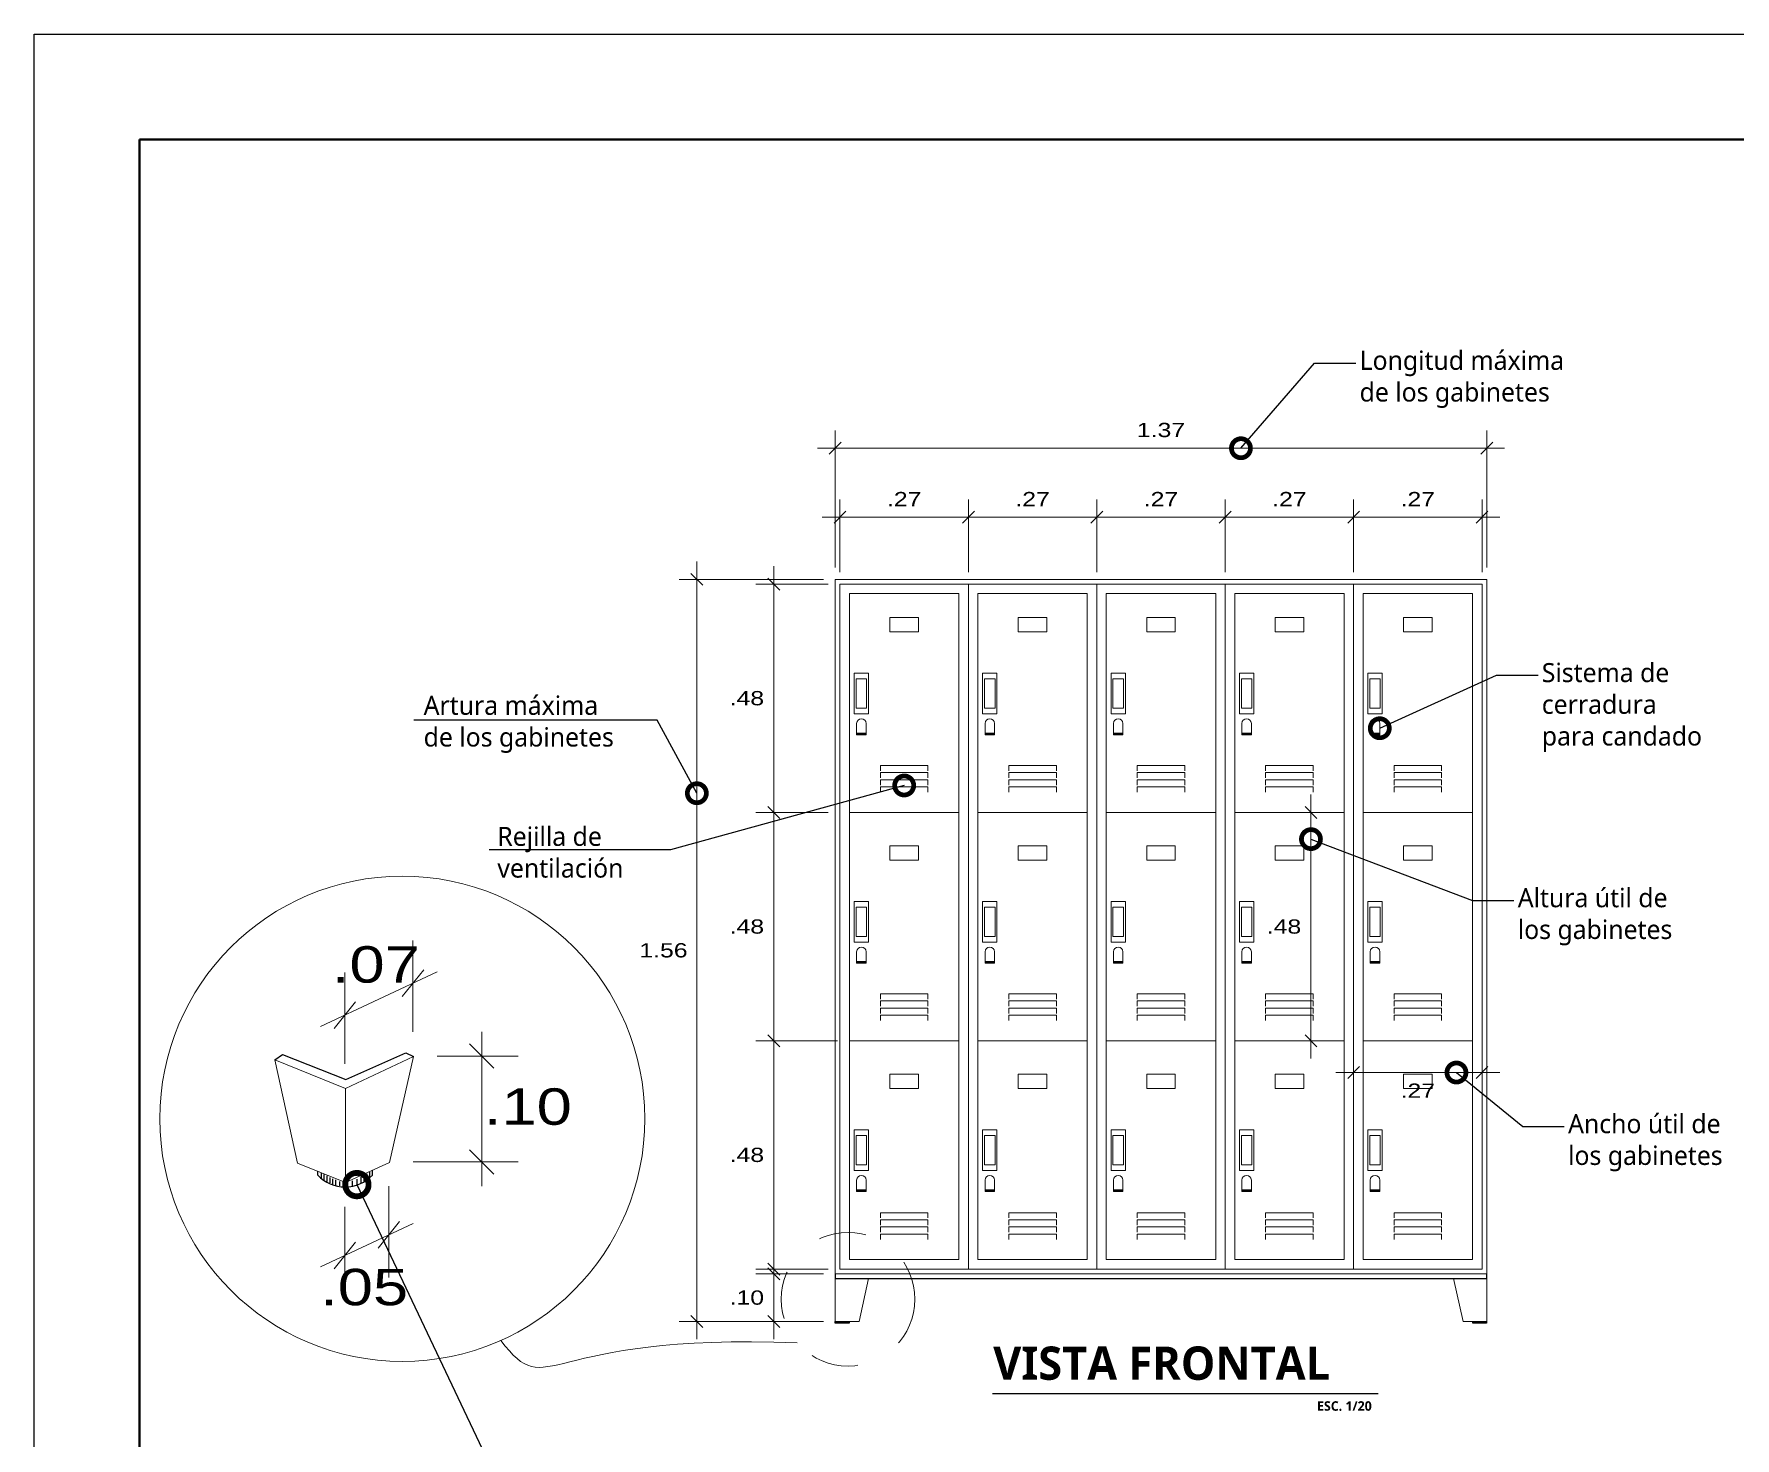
# Model space of a CAD drawing. Header units: inches. Extents: x 14.5 to 23.1, y -0.2 to 17.9.
# Drawn here: x 14.481 to 18.058, y 14.907 to 17.858 of the extents above; entities that cross this region are included whole.
import ezdxf
from ezdxf import colors
from ezdxf.entities.mleader import LeaderData, LeaderLine
from ezdxf.math import Vec2, Vec3

# ---------------------------------------------------------------- set-up
doc = ezdxf.new("R2010")
doc.units = ezdxf.units.IN
doc.header["$MEASUREMENT"] = 0
doc.linetypes.add('ACAD_ISO03W100', pattern=[30, 12, -18])
doc.linetypes.add('HIDDENX2', pattern=[19.05, 12.7, -6.35])
for name, color, linetype, lineweight in [('01', 9, 'Continuous', 5), ('02', 7, 'Continuous', 20), ('A_PROYECCIONES-02', 1, 'HIDDENX2', 13), ('Letras El', 7, 'Continuous', 5)]:
    doc.layers.add(name, color=color, linetype=linetype, lineweight=lineweight)
doc.layers.add('L2', color=2, linetype='Continuous')
doc.styles.add('Generales', font='trebuc.ttf', dxfattribs={"height": 0.1})
doc.styles.add('Santa Rosa 1 50', font='trebuc.ttf')
doc.styles.add('TM-DIM', font='GOTHIC.TTF', dxfattribs={"width": 1.3})
doc.dimstyles.new('TM-25-4', dxfattribs={"dimscale": 0.25, "dimtxt": 0.12, "dimasz": 0.1, "dimexe": 0.15, "dimexo": 0.1, "dimgap": 0.09, "dimtad": 2, "dimtih": 1, "dimtoh": 1, "dimzin": 4, "dimdsep": 46, "dimtxsty": 'TM-DIM', "dimblk": 'OBLIQUE', "dimcen": 0.05, "dimdle": 0.15, "dimclrd": 1, "dimclre": 1, "dimclrt": 7, "dimadec": 0, "dimazin": 0, "dimtfac": 1, "dimtix": 1, "dimtmove": 2, "dimatfit": 3, "dimldrblk": 'OBLIQUE', "dimfxl": 1, "dimtolj": 1, "dimtzin": 4, "dimlwd": 0, "dimlwe": 0, "dimarcsym": 0})

# ---------------------------------------------------------------- blocks, each defined once
blk = doc.blocks.new('_Oblique')
at = {"color": 0, "linetype": 'ByBlock', "lineweight": -2}
blk.add_line((-0.5, -0.5), (0.5, 0.5), dxfattribs=at)
blk = doc.blocks.new('*D11')
at = {"color": 1, "lineweight": 0, "transparency": 16777216}
for p, q in [((16.0368, 16.739), (16.0368, 16.184)), ((16.1509, 16.7015), (15.9993, 16.7015)), ((16.1509, 16.2215), (15.9993, 16.2215))]:
    blk.add_line(p, q, dxfattribs=at)
at = {"layer": 'Defpoints', "color": 0, "transparency": 16777216}
for p in [(16.1759, 16.7015), (16.0368, 16.2215), (16.1759, 16.2215)]:
    blk.add_point(p, dxfattribs=at)
at = {"color": 1, "lineweight": 0, "transparency": 16777216, "xscale": 0.025, "yscale": 0.025, "zscale": 0.025}
for p, rotation in [((16.0368, 16.7015), 90), ((16.0368, 16.2215), 270)]:
    blk.add_blockref('_Oblique', p, dxfattribs=dict(at, rotation=rotation))
at = {"color": 7, "transparency": 16777216, "insert": (15.9801, 16.4615), "char_height": 0.03, "attachment_point": 5, "style": 'TM-DIM'}
blk.add_mtext('\\A1;.48', dxfattribs=at)
blk = doc.blocks.new('*D12')
at = {"color": 1, "lineweight": 0, "transparency": 16777216}
for p, q in [((16.0368, 16.259), (16.0368, 15.704)), ((16.1509, 16.2215), (15.9993, 16.2215)), ((16.1709, 15.7415), (15.9993, 15.7415))]:
    blk.add_line(p, q, dxfattribs=at)
at = {"layer": 'Defpoints', "color": 0, "transparency": 16777216}
for p in [(16.1759, 16.2215), (16.0368, 15.7415), (16.1959, 15.7415)]:
    blk.add_point(p, dxfattribs=at)
at = {"color": 1, "lineweight": 0, "transparency": 16777216, "xscale": 0.025, "yscale": 0.025, "zscale": 0.025}
for p, rotation in [((16.0368, 16.2215), 90), ((16.0368, 15.7415), 270)]:
    blk.add_blockref('_Oblique', p, dxfattribs=dict(at, rotation=rotation))
at = {"color": 7, "transparency": 16777216, "insert": (15.9801, 15.9815), "char_height": 0.03, "attachment_point": 5, "style": 'TM-DIM'}
blk.add_mtext('\\A1;.48', dxfattribs=at)
blk = doc.blocks.new('*D13')
at = {"color": 1, "lineweight": 0, "transparency": 16777216}
for p, q in [((16.0368, 15.779), (16.0368, 15.224)), ((16.1709, 15.7415), (15.9993, 15.7415)), ((16.1509, 15.2615), (15.9993, 15.2615))]:
    blk.add_line(p, q, dxfattribs=at)
at = {"layer": 'Defpoints', "color": 0, "transparency": 16777216}
for p in [(16.1959, 15.7415), (16.0368, 15.2615), (16.1759, 15.2615)]:
    blk.add_point(p, dxfattribs=at)
at = {"color": 1, "lineweight": 0, "transparency": 16777216, "xscale": 0.025, "yscale": 0.025, "zscale": 0.025}
for p, rotation in [((16.0368, 15.7415), 90), ((16.0368, 15.2615), 270)]:
    blk.add_blockref('_Oblique', p, dxfattribs=dict(at, rotation=rotation))
at = {"color": 7, "transparency": 16777216, "insert": (15.9801, 15.5015), "char_height": 0.03, "attachment_point": 5, "style": 'TM-DIM'}
blk.add_mtext('\\A1;.48', dxfattribs=at)
blk = doc.blocks.new('*D14')
at = {"color": 1, "lineweight": 0, "transparency": 16777216}
for p, q in [((16.0368, 15.289), (16.0368, 15.114)), ((16.1409, 15.2515), (15.9993, 15.2515)), ((16.1409, 15.1515), (15.9993, 15.1515))]:
    blk.add_line(p, q, dxfattribs=at)
at = {"layer": 'Defpoints', "color": 0, "transparency": 16777216}
for p in [(16.1659, 15.2515), (16.0368, 15.1515), (16.1659, 15.1515)]:
    blk.add_point(p, dxfattribs=at)
at = {"color": 1, "lineweight": 0, "transparency": 16777216, "xscale": 0.025, "yscale": 0.025, "zscale": 0.025}
for p, rotation in [((16.0368, 15.2515), 90), ((16.0368, 15.1515), 270)]:
    blk.add_blockref('_Oblique', p, dxfattribs=dict(at, rotation=rotation))
at = {"color": 7, "transparency": 16777216, "insert": (15.98, 15.2015), "char_height": 0.03, "attachment_point": 5, "style": 'TM-DIM'}
blk.add_mtext('\\A1;.10', dxfattribs=at)
blk = doc.blocks.new('*D15')
at = {"color": 1, "lineweight": 0, "transparency": 16777216}
for p, q in [((15.8749, 15.114), (15.8749, 16.749)), ((16.1409, 16.7115), (15.8374, 16.7115)), ((16.1409, 15.1515), (15.8374, 15.1515))]:
    blk.add_line(p, q, dxfattribs=at)
at = {"layer": 'Defpoints', "color": 0, "transparency": 16777216}
for p in [(15.8749, 16.7115), (16.1659, 16.7115), (16.1659, 15.1515)]:
    blk.add_point(p, dxfattribs=at)
at = {"color": 1, "lineweight": 0, "transparency": 16777216, "xscale": 0.025, "yscale": 0.025, "zscale": 0.025}
for p, rotation in [((15.8749, 16.7115), 90), ((15.8749, 15.1515), 270)]:
    blk.add_blockref('_Oblique', p, dxfattribs=dict(at, rotation=rotation))
at = {"color": 7, "transparency": 16777216, "insert": (15.8047, 15.9315), "char_height": 0.03, "attachment_point": 5, "style": 'TM-DIM'}
blk.add_mtext('\\A1;1.56', dxfattribs=at)
blk = doc.blocks.new('*D16')
at = {"color": 1, "lineweight": 0, "transparency": 16777216}
for p, q in [((16.1759, 16.7265), (16.1759, 16.8795)), ((16.4459, 16.7265), (16.4459, 16.8795)), ((16.1384, 16.842), (16.4834, 16.842))]:
    blk.add_line(p, q, dxfattribs=at)
at = {"layer": 'Defpoints', "color": 0, "transparency": 16777216}
for p in [(16.4459, 16.842), (16.1759, 16.7015), (16.4459, 16.7015)]:
    blk.add_point(p, dxfattribs=at)
at = {"color": 1, "lineweight": 0, "transparency": 16777216, "xscale": 0.025, "yscale": 0.025, "zscale": 0.025, "rotation": 180}
blk.add_blockref('_Oblique', (16.1759, 16.842), dxfattribs=at)
at = {"color": 1, "lineweight": 0, "transparency": 16777216, "xscale": 0.025, "yscale": 0.025, "zscale": 0.025}
blk.add_blockref('_Oblique', (16.4459, 16.842), dxfattribs=at)
at = {"color": 7, "transparency": 16777216, "insert": (16.3109, 16.8802), "char_height": 0.03, "attachment_point": 5, "style": 'TM-DIM'}
blk.add_mtext('\\A1;.27', dxfattribs=at)
blk = doc.blocks.new('*D17')
at = {"color": 1, "lineweight": 0, "transparency": 16777216}
for p, q in [((16.4459, 16.7265), (16.4459, 16.8795)), ((16.7159, 16.7265), (16.7159, 16.8795)), ((16.4084, 16.842), (16.7534, 16.842))]:
    blk.add_line(p, q, dxfattribs=at)
at = {"layer": 'Defpoints', "color": 0, "transparency": 16777216}
for p in [(16.7159, 16.842), (16.4459, 16.7015), (16.7159, 16.7015)]:
    blk.add_point(p, dxfattribs=at)
at = {"color": 1, "lineweight": 0, "transparency": 16777216, "xscale": 0.025, "yscale": 0.025, "zscale": 0.025, "rotation": 180}
blk.add_blockref('_Oblique', (16.4459, 16.842), dxfattribs=at)
at = {"color": 1, "lineweight": 0, "transparency": 16777216, "xscale": 0.025, "yscale": 0.025, "zscale": 0.025}
blk.add_blockref('_Oblique', (16.7159, 16.842), dxfattribs=at)
at = {"color": 7, "transparency": 16777216, "insert": (16.5809, 16.8802), "char_height": 0.03, "attachment_point": 5, "style": 'TM-DIM'}
blk.add_mtext('\\A1;.27', dxfattribs=at)
blk = doc.blocks.new('*D18')
at = {"color": 1, "lineweight": 0, "transparency": 16777216}
for p, q in [((16.7159, 16.7265), (16.7159, 16.8795)), ((16.9859, 16.7265), (16.9859, 16.8795)), ((16.6784, 16.842), (17.0234, 16.842))]:
    blk.add_line(p, q, dxfattribs=at)
at = {"layer": 'Defpoints', "color": 0, "transparency": 16777216}
for p in [(16.9859, 16.842), (16.7159, 16.7015), (16.9859, 16.7015)]:
    blk.add_point(p, dxfattribs=at)
at = {"color": 1, "lineweight": 0, "transparency": 16777216, "xscale": 0.025, "yscale": 0.025, "zscale": 0.025, "rotation": 180}
blk.add_blockref('_Oblique', (16.7159, 16.842), dxfattribs=at)
at = {"color": 1, "lineweight": 0, "transparency": 16777216, "xscale": 0.025, "yscale": 0.025, "zscale": 0.025}
blk.add_blockref('_Oblique', (16.9859, 16.842), dxfattribs=at)
at = {"color": 7, "transparency": 16777216, "insert": (16.8509, 16.8802), "char_height": 0.03, "attachment_point": 5, "style": 'TM-DIM'}
blk.add_mtext('\\A1;.27', dxfattribs=at)
blk = doc.blocks.new('*D19')
at = {"color": 1, "lineweight": 0, "transparency": 16777216}
for p, q in [((16.9859, 16.7265), (16.9859, 16.8795)), ((17.2559, 16.7265), (17.2559, 16.8795)), ((16.9484, 16.842), (17.2934, 16.842))]:
    blk.add_line(p, q, dxfattribs=at)
at = {"layer": 'Defpoints', "color": 0, "transparency": 16777216}
for p in [(17.2559, 16.842), (16.9859, 16.7015), (17.2559, 16.7015)]:
    blk.add_point(p, dxfattribs=at)
at = {"color": 1, "lineweight": 0, "transparency": 16777216, "xscale": 0.025, "yscale": 0.025, "zscale": 0.025, "rotation": 180}
blk.add_blockref('_Oblique', (16.9859, 16.842), dxfattribs=at)
at = {"color": 1, "lineweight": 0, "transparency": 16777216, "xscale": 0.025, "yscale": 0.025, "zscale": 0.025}
blk.add_blockref('_Oblique', (17.2559, 16.842), dxfattribs=at)
at = {"color": 7, "transparency": 16777216, "insert": (17.1209, 16.8802), "char_height": 0.03, "attachment_point": 5, "style": 'TM-DIM'}
blk.add_mtext('\\A1;.27', dxfattribs=at)
blk = doc.blocks.new('*D20')
at = {"color": 1, "lineweight": 0, "transparency": 16777216}
for p, q in [((17.2559, 16.7265), (17.2559, 16.8795)), ((17.5259, 16.7265), (17.5259, 16.8795)), ((17.2184, 16.842), (17.5634, 16.842))]:
    blk.add_line(p, q, dxfattribs=at)
at = {"layer": 'Defpoints', "color": 0, "transparency": 16777216}
for p in [(17.5259, 16.842), (17.2559, 16.7015), (17.5259, 16.7015)]:
    blk.add_point(p, dxfattribs=at)
at = {"color": 1, "lineweight": 0, "transparency": 16777216, "xscale": 0.025, "yscale": 0.025, "zscale": 0.025, "rotation": 180}
blk.add_blockref('_Oblique', (17.2559, 16.842), dxfattribs=at)
at = {"color": 1, "lineweight": 0, "transparency": 16777216, "xscale": 0.025, "yscale": 0.025, "zscale": 0.025}
blk.add_blockref('_Oblique', (17.5259, 16.842), dxfattribs=at)
at = {"color": 7, "transparency": 16777216, "insert": (17.3909, 16.8802), "char_height": 0.03, "attachment_point": 5, "style": 'TM-DIM'}
blk.add_mtext('\\A1;.27', dxfattribs=at)
blk = doc.blocks.new('*D21')
at = {"color": 1, "lineweight": 0, "transparency": 16777216}
for p, q in [((16.1659, 16.7365), (16.1659, 17.0246)), ((17.5359, 16.7365), (17.5359, 17.0246)), ((16.1284, 16.9871), (17.5734, 16.9871))]:
    blk.add_line(p, q, dxfattribs=at)
at = {"layer": 'Defpoints', "color": 0, "transparency": 16777216}
for p in [(17.5359, 16.9871), (16.1659, 16.7115), (17.5359, 16.7115)]:
    blk.add_point(p, dxfattribs=at)
at = {"color": 1, "lineweight": 0, "transparency": 16777216, "xscale": 0.025, "yscale": 0.025, "zscale": 0.025, "rotation": 180}
blk.add_blockref('_Oblique', (16.1659, 16.9871), dxfattribs=at)
at = {"color": 1, "lineweight": 0, "transparency": 16777216, "xscale": 0.025, "yscale": 0.025, "zscale": 0.025}
blk.add_blockref('_Oblique', (17.5359, 16.9871), dxfattribs=at)
at = {"color": 7, "transparency": 16777216, "insert": (16.8509, 17.0253), "char_height": 0.03, "attachment_point": 5, "style": 'TM-DIM'}
blk.add_mtext('\\A1;1.37', dxfattribs=at)
blk = doc.blocks.new('_DotSmall')
at = {"color": 0, "linetype": 'ByBlock', "const_width": 0.5}
blk.add_lwpolyline([(-0.0625, 0, 1), (0.0625, 0, 1)], format="xyb", close=True, dxfattribs=at)
blk = doc.blocks.new('*D23')
at = {"color": 1, "lineweight": 0, "transparency": 16777216}
for p, q in [((17.2559, 15.7165), (17.2559, 15.6374)), ((17.5259, 15.7165), (17.5259, 15.6374)), ((17.2184, 15.6749), (17.5634, 15.6749))]:
    blk.add_line(p, q, dxfattribs=at)
at = {"layer": 'Defpoints', "color": 0, "transparency": 16777216}
for p in [(17.2559, 15.7415), (17.5259, 15.7415), (17.5259, 15.6749)]:
    blk.add_point(p, dxfattribs=at)
at = {"color": 1, "lineweight": 0, "transparency": 16777216, "xscale": 0.025, "yscale": 0.025, "zscale": 0.025, "rotation": 180}
blk.add_blockref('_Oblique', (17.2559, 15.6749), dxfattribs=at)
at = {"color": 1, "lineweight": 0, "transparency": 16777216, "xscale": 0.025, "yscale": 0.025, "zscale": 0.025}
blk.add_blockref('_Oblique', (17.5259, 15.6749), dxfattribs=at)
at = {"color": 7, "transparency": 16777216, "insert": (17.3909, 15.6367), "char_height": 0.03, "attachment_point": 5, "style": 'TM-DIM'}
blk.add_mtext('\\A1;.27', dxfattribs=at)
blk = doc.blocks.new('*D24')
at = {"color": 1, "lineweight": 0, "transparency": 16777216}
for p, q in [((17.1662, 16.259), (17.1662, 15.704)), ((17.2309, 16.2215), (17.1287, 16.2215)), ((17.2309, 15.7415), (17.1287, 15.7415))]:
    blk.add_line(p, q, dxfattribs=at)
at = {"layer": 'Defpoints', "color": 0, "transparency": 16777216}
for p in [(17.2559, 16.2215), (17.1662, 15.7415), (17.2559, 15.7415)]:
    blk.add_point(p, dxfattribs=at)
at = {"color": 1, "lineweight": 0, "transparency": 16777216, "xscale": 0.025, "yscale": 0.025, "zscale": 0.025}
for p, rotation in [((17.1662, 16.2215), 90), ((17.1662, 15.7415), 270)]:
    blk.add_blockref('_Oblique', p, dxfattribs=dict(at, rotation=rotation))
at = {"color": 7, "transparency": 16777216, "insert": (17.1095, 15.9815), "char_height": 0.03, "attachment_point": 5, "style": 'TM-DIM'}
blk.add_mtext('\\A1;.48', dxfattribs=at)

msp = doc.modelspace()

# ---------------------------------------------------------------- linework, layer by layer
for p, q in [((14.9873, 15.7013), (15.0037, 15.713)), ((15.0037, 15.713), (15.1368, 15.6601)), ((15.1368, 15.6601), (15.263, 15.7165)), ((15.263, 15.7165), (15.2794, 15.7085)), ((15.078, 15.4589), (15.078, 15.4671)), ((15.085, 15.4631), (15.085, 15.4536)), ((15.0903, 15.4606), (15.0903, 15.449)), ((15.0968, 15.4576), (15.0968, 15.446)), ((15.1032, 15.4543), (15.1032, 15.4428)), ((15.109, 15.4515), (15.109, 15.4399)), ((15.1601, 15.4508), (15.1601, 15.4392)), ((15.1683, 15.4546), (15.1683, 15.443)), ((15.1746, 15.4582), (15.1746, 15.4466)), ((15.1807, 15.4618), (15.1807, 15.4502)), ((15.1866, 15.4652), (15.1866, 15.4537)), ((15.1927, 15.4589), (15.1927, 15.4685)), ((15.1151, 15.4495), (15.1151, 15.4379)), ((15.1234, 15.4458), (15.1234, 15.4363)), ((15.1311, 15.4436), (15.1311, 15.4364)), ((15.1405, 15.4425), (15.1405, 15.4356)), ((15.15, 15.4468), (15.15, 15.4352)), ((16.1667, 15.1511), (16.1667, 15.1484)), ((16.1678, 15.1511), (16.1678, 15.1484)), ((16.1695, 15.1511), (16.1695, 15.1484)), ((16.1717, 15.1511), (16.1717, 15.1484)), ((16.1741, 15.1511), (16.1741, 15.1484)), ((16.1764, 15.1511), (16.1764, 15.1484)), ((16.1789, 15.1511), (16.1789, 15.1484)), ((16.1812, 15.1511), (16.1812, 15.1484)), ((16.1844, 15.1511), (16.1844, 15.1484)), ((16.1869, 15.1511), (16.1869, 15.1484)), ((16.1896, 15.1511), (16.1896, 15.1484)), ((16.1916, 15.1511), (16.1916, 15.1484)), ((16.1935, 15.1511), (16.1935, 15.1484)), ((17.5071, 15.1509), (17.5071, 15.1482)), ((17.5082, 15.1509), (17.5082, 15.1482)), ((17.51, 15.1509), (17.51, 15.1482)), ((17.5122, 15.1509), (17.5122, 15.1482)), ((17.5146, 15.1509), (17.5146, 15.1482)), ((17.5169, 15.1509), (17.5169, 15.1482)), ((17.5194, 15.1509), (17.5194, 15.1482)), ((17.5216, 15.1509), (17.5216, 15.1482)), ((17.5248, 15.1509), (17.5248, 15.1482)), ((17.5274, 15.1509), (17.5274, 15.1482)), ((17.5301, 15.1509), (17.5301, 15.1482)), ((17.532, 15.1509), (17.532, 15.1482)), ((17.534, 15.1509), (17.534, 15.1482))]:
    msp.add_line(p, q)
at = {"color": 5, "lineweight": 40}
msp.add_lwpolyline([(14.7032, 17.6358), (22.8592, 17.6358), (22.8592, 12.0765), (14.7032, 12.0765)], close=True, dxfattribs=at)
msp.add_lwpolyline([(16.1659, 15.2515), (16.1659, 15.2415), (17.5359, 15.2415), (17.5359, 15.2515)])
for points in [[(16.1659, 15.1515), (16.1949, 15.1515), (16.1949, 15.1481), (16.1659, 15.1481)], [(17.5064, 15.1513), (17.5354, 15.1513), (17.5354, 15.1479), (17.5064, 15.1479)]]:
    msp.add_lwpolyline(points, close=True)
msp.add_arc((15.1353, 15.5131), 0.0789, 223.4079, 316.5913)
at = {"layer": '01'}
for p, q in [((16.4459, 16.7015), (16.4459, 15.2615)), ((16.9859, 16.7015), (16.9859, 15.2615)), ((16.1959, 16.2215), (16.4259, 16.2215)), ((16.4659, 16.2215), (16.6959, 16.2215)), ((16.7359, 16.2215), (16.9659, 16.2215)), ((17.0059, 16.2215), (17.2359, 16.2215)), ((17.2759, 16.2215), (17.5059, 16.2215)), ((16.1959, 15.7415), (16.4259, 15.7415)), ((16.4659, 15.7415), (16.6959, 15.7415)), ((16.7359, 15.7415), (16.9659, 15.7415)), ((17.0059, 15.7415), (17.2359, 15.7415)), ((17.2759, 15.7415), (17.5059, 15.7415))]:
    msp.add_line(p, q, dxfattribs=at)
at = {"layer": '01', "color": 1, "lineweight": 0}
for p, q in [((15.278, 15.7604), (15.278, 15.9521)), ((15.278, 15.7604), (15.278, 15.933)), ((15.0838, 15.7714), (15.3291, 15.8862)), ((15.1348, 15.6933), (15.1348, 15.8851)), ((15.4227, 15.7604), (15.4227, 15.4358)), ((15.3291, 15.7094), (15.4992, 15.7094)), ((15.2784, 15.4868), (15.4992, 15.4868)), ((15.4227, 15.4868), (15.4227, 15.5132)), ((15.2274, 15.4358), (15.2274, 15.244)), ((15.1348, 15.3924), (15.1348, 15.2198)), ((15.1348, 15.3924), (15.1348, 15.2007)), ((15.0838, 15.2666), (15.2784, 15.3577))]:
    msp.add_line(p, q, dxfattribs=at)
at = {"layer": '01'}
for points in [[(16.1959, 16.6815), (16.4259, 16.6815), (16.4259, 15.2815), (16.1959, 15.2815)], [(16.4659, 16.6815), (16.6959, 16.6815), (16.6959, 15.2815), (16.4659, 15.2815)], [(16.7359, 16.6815), (16.9659, 16.6815), (16.9659, 15.2815), (16.7359, 15.2815)], [(17.0059, 16.6815), (17.2359, 16.6815), (17.2359, 15.2815), (17.0059, 15.2815)], [(17.2759, 16.6815), (17.5059, 16.6815), (17.5059, 15.2815), (17.2759, 15.2815)], [(16.2809, 16.6015), (16.3409, 16.6015), (16.3409, 16.6315), (16.2809, 16.6315)], [(16.5509, 16.6015), (16.6109, 16.6015), (16.6109, 16.6315), (16.5509, 16.6315)], [(16.8209, 16.6015), (16.8809, 16.6015), (16.8809, 16.6315), (16.8209, 16.6315)], [(17.0909, 16.6015), (17.1509, 16.6015), (17.1509, 16.6315), (17.0909, 16.6315)], [(17.3609, 16.6015), (17.4209, 16.6015), (17.4209, 16.6315), (17.3609, 16.6315)], [(16.2059, 16.4285), (16.2359, 16.4285), (16.2359, 16.5145), (16.2059, 16.5145)], [(16.2099, 16.4405), (16.2319, 16.4405), (16.2319, 16.5025), (16.2099, 16.5025)], [(16.4759, 16.4285), (16.5059, 16.4285), (16.5059, 16.5145), (16.4759, 16.5145)], [(16.4799, 16.4405), (16.5019, 16.4405), (16.5019, 16.5025), (16.4799, 16.5025)], [(16.7459, 16.4285), (16.7759, 16.4285), (16.7759, 16.5145), (16.7459, 16.5145)], [(16.7499, 16.4405), (16.7719, 16.4405), (16.7719, 16.5025), (16.7499, 16.5025)], [(17.0159, 16.4285), (17.0459, 16.4285), (17.0459, 16.5145), (17.0159, 16.5145)], [(17.0199, 16.4405), (17.0419, 16.4405), (17.0419, 16.5025), (17.0199, 16.5025)], [(17.2859, 16.4285), (17.3159, 16.4285), (17.3159, 16.5145), (17.2859, 16.5145)], [(17.2899, 16.4405), (17.3119, 16.4405), (17.3119, 16.5025), (17.2899, 16.5025)], [(16.2109, 16.3865), (16.2309, 16.3865), (16.2309, 16.3885), (16.2109, 16.3885)], [(16.2109, 16.3845), (16.2309, 16.3845), (16.2309, 16.3865), (16.2109, 16.3865)], [(16.4809, 16.3865), (16.5009, 16.3865), (16.5009, 16.3885), (16.4809, 16.3885)], [(16.4809, 16.3845), (16.5009, 16.3845), (16.5009, 16.3865), (16.4809, 16.3865)], [(16.7509, 16.3865), (16.7709, 16.3865), (16.7709, 16.3885), (16.7509, 16.3885)], [(16.7509, 16.3845), (16.7709, 16.3845), (16.7709, 16.3865), (16.7509, 16.3865)], [(17.0209, 16.3865), (17.0409, 16.3865), (17.0409, 16.3885), (17.0209, 16.3885)], [(17.0209, 16.3845), (17.0409, 16.3845), (17.0409, 16.3865), (17.0209, 16.3865)], [(17.2909, 16.3865), (17.3109, 16.3865), (17.3109, 16.3885), (17.2909, 16.3885)], [(17.2909, 16.3845), (17.3109, 16.3845), (17.3109, 16.3865), (17.2909, 16.3865)], [(16.2809, 16.1215), (16.3409, 16.1215), (16.3409, 16.1515), (16.2809, 16.1515)], [(16.5509, 16.1215), (16.6109, 16.1215), (16.6109, 16.1515), (16.5509, 16.1515)], [(16.8209, 16.1215), (16.8809, 16.1215), (16.8809, 16.1515), (16.8209, 16.1515)], [(17.0909, 16.1215), (17.1509, 16.1215), (17.1509, 16.1515), (17.0909, 16.1515)], [(17.3609, 16.1215), (17.4209, 16.1215), (17.4209, 16.1515), (17.3609, 16.1515)], [(16.2059, 15.9485), (16.2359, 15.9485), (16.2359, 16.0345), (16.2059, 16.0345)], [(16.4759, 15.9485), (16.5059, 15.9485), (16.5059, 16.0345), (16.4759, 16.0345)], [(16.7459, 15.9485), (16.7759, 15.9485), (16.7759, 16.0345), (16.7459, 16.0345)], [(17.0159, 15.9485), (17.0459, 15.9485), (17.0459, 16.0345), (17.0159, 16.0345)], [(17.2859, 15.9485), (17.3159, 15.9485), (17.3159, 16.0345), (17.2859, 16.0345)], [(16.2099, 15.9605), (16.2319, 15.9605), (16.2319, 16.0225), (16.2099, 16.0225)], [(16.4799, 15.9605), (16.5019, 15.9605), (16.5019, 16.0225), (16.4799, 16.0225)], [(16.7499, 15.9605), (16.7719, 15.9605), (16.7719, 16.0225), (16.7499, 16.0225)], [(17.0199, 15.9605), (17.0419, 15.9605), (17.0419, 16.0225), (17.0199, 16.0225)], [(17.2899, 15.9605), (17.3119, 15.9605), (17.3119, 16.0225), (17.2899, 16.0225)], [(16.2109, 15.9065), (16.2309, 15.9065), (16.2309, 15.9085), (16.2109, 15.9085)], [(16.2109, 15.9045), (16.2309, 15.9045), (16.2309, 15.9065), (16.2109, 15.9065)], [(16.4809, 15.9065), (16.5009, 15.9065), (16.5009, 15.9085), (16.4809, 15.9085)], [(16.4809, 15.9045), (16.5009, 15.9045), (16.5009, 15.9065), (16.4809, 15.9065)], [(16.7509, 15.9065), (16.7709, 15.9065), (16.7709, 15.9085), (16.7509, 15.9085)], [(16.7509, 15.9045), (16.7709, 15.9045), (16.7709, 15.9065), (16.7509, 15.9065)], [(17.0209, 15.9065), (17.0409, 15.9065), (17.0409, 15.9085), (17.0209, 15.9085)], [(17.0209, 15.9045), (17.0409, 15.9045), (17.0409, 15.9065), (17.0209, 15.9065)], [(17.2909, 15.9065), (17.3109, 15.9065), (17.3109, 15.9085), (17.2909, 15.9085)], [(17.2909, 15.9045), (17.3109, 15.9045), (17.3109, 15.9065), (17.2909, 15.9065)], [(16.2809, 15.6415), (16.3409, 15.6415), (16.3409, 15.6715), (16.2809, 15.6715)], [(16.5509, 15.6415), (16.6109, 15.6415), (16.6109, 15.6715), (16.5509, 15.6715)], [(16.8209, 15.6415), (16.8809, 15.6415), (16.8809, 15.6715), (16.8209, 15.6715)], [(17.0909, 15.6415), (17.1509, 15.6415), (17.1509, 15.6715), (17.0909, 15.6715)], [(17.3609, 15.6415), (17.4209, 15.6415), (17.4209, 15.6715), (17.3609, 15.6715)], [(16.2059, 15.4685), (16.2359, 15.4685), (16.2359, 15.5545), (16.2059, 15.5545)], [(16.2099, 15.4805), (16.2319, 15.4805), (16.2319, 15.5425), (16.2099, 15.5425)], [(16.4759, 15.4685), (16.5059, 15.4685), (16.5059, 15.5545), (16.4759, 15.5545)], [(16.4799, 15.4805), (16.5019, 15.4805), (16.5019, 15.5425), (16.4799, 15.5425)], [(16.7459, 15.4685), (16.7759, 15.4685), (16.7759, 15.5545), (16.7459, 15.5545)], [(16.7499, 15.4805), (16.7719, 15.4805), (16.7719, 15.5425), (16.7499, 15.5425)], [(17.0159, 15.4685), (17.0459, 15.4685), (17.0459, 15.5545), (17.0159, 15.5545)], [(17.0199, 15.4805), (17.0419, 15.4805), (17.0419, 15.5425), (17.0199, 15.5425)], [(17.2859, 15.4685), (17.3159, 15.4685), (17.3159, 15.5545), (17.2859, 15.5545)], [(17.2899, 15.4805), (17.3119, 15.4805), (17.3119, 15.5425), (17.2899, 15.5425)], [(16.2109, 15.4265), (16.2309, 15.4265), (16.2309, 15.4285), (16.2109, 15.4285)], [(16.2109, 15.4245), (16.2309, 15.4245), (16.2309, 15.4265), (16.2109, 15.4265)], [(16.4809, 15.4265), (16.5009, 15.4265), (16.5009, 15.4285), (16.4809, 15.4285)], [(16.4809, 15.4245), (16.5009, 15.4245), (16.5009, 15.4265), (16.4809, 15.4265)], [(16.7509, 15.4265), (16.7709, 15.4265), (16.7709, 15.4285), (16.7509, 15.4285)], [(16.7509, 15.4245), (16.7709, 15.4245), (16.7709, 15.4265), (16.7509, 15.4265)], [(17.0209, 15.4265), (17.0409, 15.4265), (17.0409, 15.4285), (17.0209, 15.4285)], [(17.0209, 15.4245), (17.0409, 15.4245), (17.0409, 15.4265), (17.0209, 15.4265)], [(17.2909, 15.4265), (17.3109, 15.4265), (17.3109, 15.4285), (17.2909, 15.4285)], [(17.2909, 15.4245), (17.3109, 15.4245), (17.3109, 15.4265), (17.2909, 15.4265)]]:
    msp.add_lwpolyline(points, close=True, dxfattribs=at)
for points in [[(16.2109, 16.4085), (16.2109, 16.3885), (16.2309, 16.3885), (16.2309, 16.4085)], [(16.4809, 16.4085), (16.4809, 16.3885), (16.5009, 16.3885), (16.5009, 16.4085)], [(16.7509, 16.4085), (16.7509, 16.3885), (16.7709, 16.3885), (16.7709, 16.4085)], [(17.0209, 16.4085), (17.0209, 16.3885), (17.0409, 16.3885), (17.0409, 16.4085)], [(17.2909, 16.4085), (17.2909, 16.3885), (17.3109, 16.3885), (17.3109, 16.4085)], [(16.2609, 16.309), (16.2609, 16.3202), (16.3609, 16.3202), (16.3609, 16.309)], [(16.5309, 16.309), (16.5309, 16.3202), (16.6309, 16.3202), (16.6309, 16.309)], [(16.8009, 16.309), (16.8009, 16.3202), (16.9009, 16.3202), (16.9009, 16.309)], [(17.0709, 16.309), (17.0709, 16.3202), (17.1709, 16.3202), (17.1709, 16.309)], [(17.3409, 16.309), (17.3409, 16.3202), (17.4409, 16.3202), (17.4409, 16.309)], [(16.2609, 16.294), (16.2609, 16.3052), (16.3609, 16.3052), (16.3609, 16.294)], [(16.2609, 16.279), (16.2609, 16.2902), (16.3609, 16.2902), (16.3609, 16.279)], [(16.2609, 16.264), (16.2609, 16.2752), (16.3609, 16.2752), (16.3609, 16.264)], [(16.5309, 16.294), (16.5309, 16.3052), (16.6309, 16.3052), (16.6309, 16.294)], [(16.5309, 16.279), (16.5309, 16.2902), (16.6309, 16.2902), (16.6309, 16.279)], [(16.5309, 16.264), (16.5309, 16.2752), (16.6309, 16.2752), (16.6309, 16.264)], [(16.8009, 16.294), (16.8009, 16.3052), (16.9009, 16.3052), (16.9009, 16.294)], [(16.8009, 16.279), (16.8009, 16.2902), (16.9009, 16.2902), (16.9009, 16.279)], [(16.8009, 16.264), (16.8009, 16.2752), (16.9009, 16.2752), (16.9009, 16.264)], [(17.0709, 16.294), (17.0709, 16.3052), (17.1709, 16.3052), (17.1709, 16.294)], [(17.0709, 16.279), (17.0709, 16.2902), (17.1709, 16.2902), (17.1709, 16.279)], [(17.0709, 16.264), (17.0709, 16.2752), (17.1709, 16.2752), (17.1709, 16.264)], [(17.3409, 16.294), (17.3409, 16.3052), (17.4409, 16.3052), (17.4409, 16.294)], [(17.3409, 16.279), (17.3409, 16.2902), (17.4409, 16.2902), (17.4409, 16.279)], [(17.3409, 16.264), (17.3409, 16.2752), (17.4409, 16.2752), (17.4409, 16.264)], [(16.2109, 15.9285), (16.2109, 15.9085), (16.2309, 15.9085), (16.2309, 15.9285)], [(16.4809, 15.9285), (16.4809, 15.9085), (16.5009, 15.9085), (16.5009, 15.9285)], [(16.7509, 15.9285), (16.7509, 15.9085), (16.7709, 15.9085), (16.7709, 15.9285)], [(17.0209, 15.9285), (17.0209, 15.9085), (17.0409, 15.9085), (17.0409, 15.9285)], [(17.2909, 15.9285), (17.2909, 15.9085), (17.3109, 15.9085), (17.3109, 15.9285)], [(16.2609, 15.829), (16.2609, 15.8402), (16.3609, 15.8402), (16.3609, 15.829)], [(16.2609, 15.814), (16.2609, 15.8252), (16.3609, 15.8252), (16.3609, 15.814)], [(16.2609, 15.799), (16.2609, 15.8102), (16.3609, 15.8102), (16.3609, 15.799)], [(16.5309, 15.829), (16.5309, 15.8402), (16.6309, 15.8402), (16.6309, 15.829)], [(16.5309, 15.814), (16.5309, 15.8252), (16.6309, 15.8252), (16.6309, 15.814)], [(16.5309, 15.799), (16.5309, 15.8102), (16.6309, 15.8102), (16.6309, 15.799)], [(16.8009, 15.829), (16.8009, 15.8402), (16.9009, 15.8402), (16.9009, 15.829)], [(16.8009, 15.814), (16.8009, 15.8252), (16.9009, 15.8252), (16.9009, 15.814)], [(16.8009, 15.799), (16.8009, 15.8102), (16.9009, 15.8102), (16.9009, 15.799)], [(17.0709, 15.829), (17.0709, 15.8402), (17.1709, 15.8402), (17.1709, 15.829)], [(17.0709, 15.814), (17.0709, 15.8252), (17.1709, 15.8252), (17.1709, 15.814)], [(17.0709, 15.799), (17.0709, 15.8102), (17.1709, 15.8102), (17.1709, 15.799)], [(17.3409, 15.829), (17.3409, 15.8402), (17.4409, 15.8402), (17.4409, 15.829)], [(17.3409, 15.814), (17.3409, 15.8252), (17.4409, 15.8252), (17.4409, 15.814)], [(17.3409, 15.799), (17.3409, 15.8102), (17.4409, 15.8102), (17.4409, 15.799)], [(16.2609, 15.784), (16.2609, 15.7952), (16.3609, 15.7952), (16.3609, 15.784)], [(16.5309, 15.784), (16.5309, 15.7952), (16.6309, 15.7952), (16.6309, 15.784)], [(16.8009, 15.784), (16.8009, 15.7952), (16.9009, 15.7952), (16.9009, 15.784)], [(17.0709, 15.784), (17.0709, 15.7952), (17.1709, 15.7952), (17.1709, 15.784)], [(17.3409, 15.784), (17.3409, 15.7952), (17.4409, 15.7952), (17.4409, 15.784)], [(16.2109, 15.4485), (16.2109, 15.4285), (16.2309, 15.4285), (16.2309, 15.4485)], [(16.4809, 15.4485), (16.4809, 15.4285), (16.5009, 15.4285), (16.5009, 15.4485)], [(16.7509, 15.4485), (16.7509, 15.4285), (16.7709, 15.4285), (16.7709, 15.4485)], [(17.0209, 15.4485), (17.0209, 15.4285), (17.0409, 15.4285), (17.0409, 15.4485)], [(17.2909, 15.4485), (17.2909, 15.4285), (17.3109, 15.4285), (17.3109, 15.4485)], [(16.2609, 15.369), (16.2609, 15.3802), (16.3609, 15.3802), (16.3609, 15.369)], [(16.5309, 15.369), (16.5309, 15.3802), (16.6309, 15.3802), (16.6309, 15.369)], [(16.8009, 15.369), (16.8009, 15.3802), (16.9009, 15.3802), (16.9009, 15.369)], [(17.0709, 15.369), (17.0709, 15.3802), (17.1709, 15.3802), (17.1709, 15.369)], [(17.3409, 15.369), (17.3409, 15.3802), (17.4409, 15.3802), (17.4409, 15.369)], [(16.2609, 15.354), (16.2609, 15.3652), (16.3609, 15.3652), (16.3609, 15.354)], [(16.2609, 15.339), (16.2609, 15.3502), (16.3609, 15.3502), (16.3609, 15.339)], [(16.5309, 15.354), (16.5309, 15.3652), (16.6309, 15.3652), (16.6309, 15.354)], [(16.5309, 15.339), (16.5309, 15.3502), (16.6309, 15.3502), (16.6309, 15.339)], [(16.8009, 15.354), (16.8009, 15.3652), (16.9009, 15.3652), (16.9009, 15.354)], [(16.8009, 15.339), (16.8009, 15.3502), (16.9009, 15.3502), (16.9009, 15.339)], [(17.0709, 15.354), (17.0709, 15.3652), (17.1709, 15.3652), (17.1709, 15.354)], [(17.0709, 15.339), (17.0709, 15.3502), (17.1709, 15.3502), (17.1709, 15.339)], [(17.3409, 15.354), (17.3409, 15.3652), (17.4409, 15.3652), (17.4409, 15.354)], [(17.3409, 15.339), (17.3409, 15.3502), (17.4409, 15.3502), (17.4409, 15.339)], [(16.2609, 15.324), (16.2609, 15.3352), (16.3609, 15.3352), (16.3609, 15.324)], [(16.5309, 15.324), (16.5309, 15.3352), (16.6309, 15.3352), (16.6309, 15.324)], [(16.8009, 15.324), (16.8009, 15.3352), (16.9009, 15.3352), (16.9009, 15.324)], [(17.0709, 15.324), (17.0709, 15.3352), (17.1709, 15.3352), (17.1709, 15.324)], [(17.3409, 15.324), (17.3409, 15.3352), (17.4409, 15.3352), (17.4409, 15.324)]]:
    msp.add_lwpolyline(points, dxfattribs=at)
msp.add_circle((15.2557, 15.5776), 0.51, dxfattribs=at)
for centre in [(16.2209, 16.4085), (16.4909, 16.4085), (16.7609, 16.4085), (17.0309, 16.4085), (17.3009, 16.4085), (16.2209, 15.9285), (16.4909, 15.9285), (16.7609, 15.9285), (17.0309, 15.9285), (17.3009, 15.9285), (16.2209, 15.4485), (16.4909, 15.4485), (16.7609, 15.4485), (17.0309, 15.4485), (17.3009, 15.4485)]:
    msp.add_arc(centre, 0.01, 0, 180, dxfattribs=at)
msp.add_open_spline([(15.4625, 15.1114), (15.567, 14.9771), (15.5385, 15.1279), (16.0862, 15.1067)], degree=3, dxfattribs=at)
at = {"layer": '02'}
for p, q in [((16.7159, 16.7015), (16.7159, 15.2615)), ((17.2559, 16.7015), (17.2559, 15.2615)), ((15.1361, 15.6414), (14.9873, 15.7013)), ((14.9873, 15.7013), (15.0355, 15.484)), ((15.2794, 15.7085), (15.1361, 15.6414)), ((15.2287, 15.486), (15.2794, 15.7085)), ((15.1361, 15.6414), (15.1361, 15.4435)), ((15.0355, 15.484), (15.1361, 15.4435)), ((15.1361, 15.4435), (15.2287, 15.486))]:
    msp.add_line(p, q, dxfattribs=at)
for points in [[(16.1659, 16.7115), (16.1659, 15.2515), (17.5359, 15.2515), (17.5359, 16.7115)], [(16.1759, 16.7015), (16.1759, 15.2615), (17.5259, 15.2615), (17.5259, 16.7015)]]:
    msp.add_lwpolyline(points, close=True, dxfattribs=at)
for points in [[(16.1659, 15.2415), (16.1659, 15.1515), (16.2159, 15.1515), (16.2359, 15.2415)], [(17.5359, 15.2415), (17.5359, 15.1515), (17.4859, 15.1515), (17.4659, 15.2415)]]:
    msp.add_lwpolyline(points, dxfattribs=at)
at = {"layer": 'A_PROYECCIONES-02', "ltscale": 0.005}
msp.add_circle((16.1929, 15.1982), 0.1405, dxfattribs=at)
at = {"layer": 'Defpoints', "color": 6, "linetype": 'ACAD_ISO03W100'}
msp.add_lwpolyline([(14.4812, 17.8578), (23.0812, 17.8578), (23.0812, 11.8545), (14.4812, 11.8545)], close=True, dxfattribs=at)
at = {"layer": 'L2', "ltscale": 0.5}
msp.add_line((17.3075, 14.9994), (16.4968, 14.9994), dxfattribs=at)

# ---------------------------------------------------------------- block references
at = {"layer": '01', "color": 1, "lineweight": 0}
for p, xscale, yscale, zscale, rotation in [((15.278, 15.8624), 0.05100145256119441, 0.05100145256119441, 0.05100145256119441, 186.0999999999997), ((15.1348, 15.7953), 0.0510014525611944, 0.0510014525611944, 0.0510014525611944, 186.0999999999997), ((15.4227, 15.7094), 0.05100145256119443, 0.05100145256119443, 0.05100145256119443, 270), ((15.4227, 15.4868), 0.05100145256119443, 0.05100145256119443, 0.05100145256119443, 90), ((15.2274, 15.3338), 0.05100145256119436, 0.05100145256119436, 0.05100145256119436, 6.099999999999735), ((15.1348, 15.2904), 0.05100145256119444, 0.05100145256119444, 0.05100145256119444, 6.099999999999785)]:
    msp.add_blockref('_Oblique', p, dxfattribs=dict(at, xscale=xscale, yscale=yscale, zscale=zscale, rotation=rotation))

# ---------------------------------------------------------------- texts
at = {"insert": (16.498, 15.0988), "char_height": 0.07, "attachment_point": 1, "style": 'Generales'}
msp.add_mtext_dynamic_manual_height_columns('\\pxt4,7;{\\fTrebuchet MS|b1|i0|c0|p34;VISTA FRONTAL}', width=0.809503, gutter_width=0, heights=[0.0831], dxfattribs=at)
at = {"ltscale": 0.05, "insert": (17.1789, 14.9838), "char_height": 0.02, "width": 0.128632, "attachment_point": 1, "rotation": 360, "style": 'Generales'}
msp.add_mtext('{\\fTrebuchet MS|b1|i0|c0|p34;ESC. 1/20}', dxfattribs=at)
at = {"layer": '01', "color": 7, "char_height": 0.0765, "attachment_point": 5, "style": 'TM-DIM'}
for s, insert in [('\\A1;.07', (15.2, 15.9015)), ('\\A1;.10', (15.5196, 15.6027)), ('\\A1;.05', (15.1754, 15.2233))]:
    msp.add_mtext(s, dxfattribs=dict(at, insert=insert))

# ---------------------------------------------------------------- dimensions: what is measured, and where the dimension line sits
for base, p1, p2, picture, middle in [((17.5359, 16.9871), (16.1659, 16.7115), (17.5359, 16.7115), '*D21', (16.8509, 17.0253)), ((16.4459, 16.842), (16.1759, 16.7015), (16.4459, 16.7015), '*D16', (16.3109, 16.8802)), ((16.7159, 16.842), (16.4459, 16.7015), (16.7159, 16.7015), '*D17', (16.5809, 16.8802)), ((16.9859, 16.842), (16.7159, 16.7015), (16.9859, 16.7015), '*D18', (16.8509, 16.8802)), ((17.2559, 16.842), (16.9859, 16.7015), (17.2559, 16.7015), '*D19', (17.1209, 16.8802)), ((17.5259, 16.842), (17.2559, 16.7015), (17.5259, 16.7015), '*D20', (17.3909, 16.8802)), ((17.5259, 15.6749), (17.2559, 15.7415), (17.5259, 15.7415), '*D23', (17.3909, 15.6367))]:
    dim = msp.add_linear_dim(base=base, p1=p1, p2=p2, dimstyle='TM-25-4')
    dim.commit()
    dim.dimension.update_dxf_attribs({"geometry": picture, "text_midpoint": middle})
for base, p1, p2, picture, middle in [((15.8749, 16.7115), (16.1659, 15.1515), (16.1659, 16.7115), '*D15', (15.8047, 15.9315)), ((16.0368, 16.2215), (16.1759, 16.7015), (16.1759, 16.2215), '*D11', (15.9801, 16.4615)), ((16.0368, 15.7415), (16.1759, 16.2215), (16.1959, 15.7415), '*D12', (15.9801, 15.9815)), ((17.1662, 15.7415), (17.2559, 16.2215), (17.2559, 15.7415), '*D24', (17.1095, 15.9815)), ((16.0368, 15.2615), (16.1959, 15.7415), (16.1759, 15.2615), '*D13', (15.9801, 15.5015)), ((16.0368, 15.1515), (16.1659, 15.2515), (16.1659, 15.1515), '*D14', (15.98, 15.2015))]:
    dim = msp.add_linear_dim(base=base, p1=p1, p2=p2, angle=90, dimstyle='TM-25-4')
    dim.commit()
    dim.dimension.update_dxf_attribs({"geometry": picture, "text_midpoint": middle})

# ---------------------------------------------------------------- leaders
at = {"layer": 'Letras El'}
ml = msp.add_multileader_mtext('Standard', dxfattribs=at)
ml.set_content('Longitud máxima\\Pde los gabinetes', color=256, style='Santa Rosa 1 50')
ml.set_leader_properties()
ml.set_arrow_properties(name='DOTSMALL')
ml.build(insert=Vec2(0, 0))
ml.multileader.update_dxf_attribs({"text_right_attachment_type": 6, "dogleg_length": 0.109, "arrow_head_size": 0.08})
ctx = ml.context
ctx.base_point, ctx.char_height, ctx.arrow_head_size, ctx.landing_gap_size, ctx.plane_origin = Vec3(17.2605, 17.1662), 0.04, 0.08, 0.008, Vec3(18.8976, 17.7823)
ctx.right_attachment = 6
notes = []
notes.append((ctx, [(1, (1, 1, 0), (17.1733, 17.1662), (1, 0), 0.0872, [(0, [(17.019, 16.9871)], 0, [])])]))
ctx.mtext.insert, ctx.mtext.flow_direction = Vec3(17.2685, 17.1919), 5
ml = msp.add_multileader_mtext('Standard', dxfattribs=at)
ml.set_content('Sistema de\\Pcerradura\\Ppara candado', color=256, style='Santa Rosa 1 50')
ml.set_leader_properties()
ml.set_arrow_properties(name='DOTSMALL')
ml.build(insert=Vec2(0, 0))
ml.multileader.update_dxf_attribs({"text_right_attachment_type": 6, "dogleg_length": 0.109, "arrow_head_size": 0.08})
ctx = ml.context
ctx.base_point, ctx.char_height, ctx.arrow_head_size, ctx.landing_gap_size, ctx.plane_origin = Vec3(17.6436, 16.5098), 0.04, 0.08, 0.008, Vec3(19.314, 17.1837)
ctx.right_attachment = 6
notes.append((ctx, [(1, (1, 1, 0), (17.5564, 16.5098), (1, 0), 0.0872, [(0, [(17.3109, 16.3985)], 0, [])])]))
ctx.mtext.insert, ctx.mtext.flow_direction = Vec3(17.6516, 16.5355), 5
ml = msp.add_multileader_mtext('Standard', dxfattribs=at)
ml.set_content('Artura máxima\\Pde los gabinetes', color=256, style='Santa Rosa 1 50')
ml.set_leader_properties()
ml.set_arrow_properties(name='DOTSMALL')
ml.build(insert=Vec2(0, 0))
ml.multileader.update_dxf_attribs({"text_right_attachment_type": 6, "dogleg_length": 0.109, "arrow_head_size": 0.08})
ctx = ml.context
ctx.base_point, ctx.char_height, ctx.arrow_head_size, ctx.landing_gap_size, ctx.plane_origin = Vec3(15.2925, 16.441), 0.04, 0.08, 0.008, Vec3(16.9086, 17.0571)
ctx.right_attachment = 6
notes.append((ctx, [(0, (1, 1, 0), (15.7918, 16.4154), (-1, 0), 0.0872, [(0, [(15.8749, 16.2619)], 0, [])])]))
ctx.mtext.insert, ctx.mtext.flow_direction = Vec3(15.3005, 16.4667), 5
ml = msp.add_multileader_mtext('Standard', dxfattribs=at)
ml.set_content('Rejilla de\\Pventilación', color=256, style='Santa Rosa 1 50')
ml.set_leader_properties()
ml.set_arrow_properties(name='DOTSMALL')
ml.build(insert=Vec2(0, 0))
ml.multileader.update_dxf_attribs({"text_right_attachment_type": 6, "dogleg_length": 0.109, "arrow_head_size": 0.08})
ctx = ml.context
ctx.base_point, ctx.char_height, ctx.arrow_head_size, ctx.landing_gap_size, ctx.plane_origin = Vec3(15.4474, 16.1709), 0.04, 0.08, 0.008, Vec3(17.2838, 16.6236)
ctx.right_attachment = 6
notes.append((ctx, [(0, (1, 1, 0), (15.8195, 16.1432), (-1, 0), 0.0872, [(0, [(16.3109, 16.2782)], 0, [])])]))
ctx.mtext.insert, ctx.mtext.flow_direction = Vec3(15.4554, 16.1912), 5
ml = msp.add_multileader_mtext('Standard', dxfattribs=at)
ml.set_content('Altura útil de\\Plos gabinetes', color=256, style='Santa Rosa 1 50')
ml.set_leader_properties()
ml.set_arrow_properties(name='DOTSMALL')
ml.build(insert=Vec2(0, 0))
ml.multileader.update_dxf_attribs({"text_right_attachment_type": 6, "dogleg_length": 0.109, "arrow_head_size": 0.08})
ctx = ml.context
ctx.base_point, ctx.char_height, ctx.arrow_head_size, ctx.landing_gap_size, ctx.plane_origin = Vec3(17.5931, 16.0365), 0.04, 0.08, 0.008, Vec3(19.1693, 16.9142)
ctx.right_attachment = 6
notes.append((ctx, [(1, (1, 1, 0), (17.5059, 16.0365), (1, 0), 0.0872, [(0, [(17.1662, 16.1654)], 0, [])])]))
ctx.mtext.insert, ctx.mtext.flow_direction = Vec3(17.6011, 16.0622), 5
ml = msp.add_multileader_mtext('Standard', dxfattribs=at)
ml.set_content('Ancho útil de\\Plos gabinetes', color=256, style='Santa Rosa 1 50')
ml.set_leader_properties()
ml.set_arrow_properties(name='DOTSMALL')
ml.build(insert=Vec2(0, 0))
ml.multileader.update_dxf_attribs({"text_right_attachment_type": 6, "dogleg_length": 0.109, "arrow_head_size": 0.08})
ctx = ml.context
ctx.base_point, ctx.char_height, ctx.arrow_head_size, ctx.landing_gap_size, ctx.plane_origin = Vec3(17.6989, 15.5615), 0.04, 0.08, 0.008, Vec3(19.4752, 16.4235)
ctx.right_attachment = 6
notes.append((ctx, [(1, (1, 1, 0), (17.6117, 15.5615), (1, 0), 0.0872, [(0, [(17.4721, 15.6748)], 0, [])])]))
ctx.mtext.insert, ctx.mtext.flow_direction = Vec3(17.7069, 15.5872), 5
ml = msp.add_multileader_mtext('Standard', dxfattribs=at)
ml.set_content('Bases de PVC \\Pregulable', color=256, style='Santa Rosa 1 50')
ml.set_leader_properties()
ml.set_arrow_properties(name='DOTSMALL')
ml.build(insert=Vec2(0, 0))
ml.multileader.update_dxf_attribs({"text_right_attachment_type": 6, "dogleg_length": 0.109, "arrow_head_size": 0.0984})
ctx = ml.context
ctx.base_point, ctx.char_height, ctx.arrow_head_size, ctx.landing_gap_size, ctx.plane_origin = Vec3(15.56, 14.8227), 0.049177, 0.0984, 0.00984, Vec3(16.5743, 16.3314)
ctx.right_attachment = 6
notes.append((ctx, [(1, (1, 1, 0), (15.4529, 14.8227), (1, 0), 0.1072, [(0, [(15.1601, 15.4392)], 0, [])])]))
ctx.mtext.insert, ctx.mtext.flow_direction = Vec3(15.5699, 14.8542), 5
for ctx, leaders in notes:
    for number, flags, end, landing, length, lines in leaders:
        leader = LeaderData()
        leader.index, (leader.has_last_leader_line, leader.has_dogleg_vector, leader.attachment_direction) = number, flags
        leader.last_leader_point, leader.dogleg_vector, leader.dogleg_length = Vec3(end), Vec3(landing), length
        for number, points, colour, breaks in lines:
            line = LeaderLine()
            line.index, line.vertices, line.color, line.breaks = number, Vec3.list(points), colors.encode_raw_color(colour), breaks
            leader.lines.append(line)
        ctx.leaders.append(leader)

doc.saveas('drawing.dxf')
